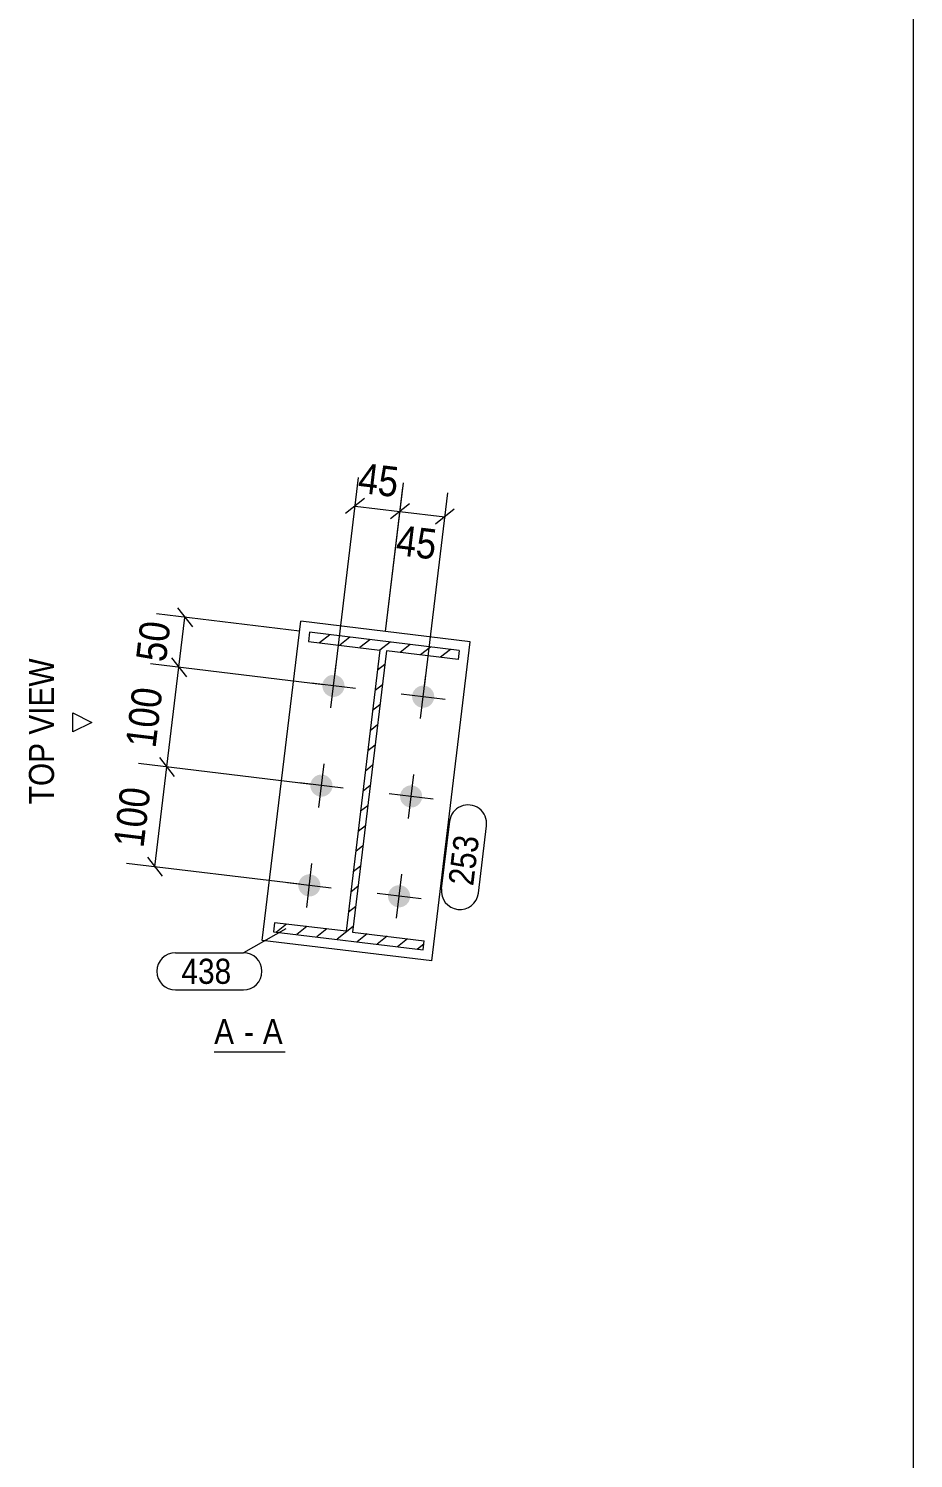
# Model space of a CAD drawing. Header units: millimetres. Extents: x 2 to 825, y 1 to 579.
# Drawn here: x 736.9 to 825, y 271 to 413.3 of the extents above; entities that cross this region are included whole.
import ezdxf

# ---------------------------------------------------------------- set-up
doc = ezdxf.new("R2010")
doc.units = ezdxf.units.MM
doc.linetypes.add('XKITLINE00', pattern=[0])
doc.linetypes.add('XKITLINE03', pattern=[6, 3, -1, 1, -1])
for name, color, linetype, lineweight in [('Bolt', 3, 'Continuous', 0), ('Dimensions', 7, 'Continuous', 0), ('DrawingSheet', 5, 'Continuous', 0), ('OtherObjectType', 7, 'Continuous', 0), ('Part', 2, 'Continuous', 0), ('PartMark', 7, 'Continuous', 0)]:
    doc.layers.add(name, color=color, linetype=linetype, lineweight=lineweight)
doc.styles.add('ARIAL', font='ARIAL.TTF')

# ---------------------------------------------------------------- blocks, each defined once
blk = doc.blocks.new('*A1')
at = {"layer": 'Part', "color": 7, "linetype": 'XKITLINE00', "lineweight": 0}
for p, q in [((766.87, 352.97), (765.87, 352.19)), ((768.88, 352.73), (767.88, 351.95)), ((770.88, 352.49), (769.88, 351.7)), ((772.89, 352.25), (771.88, 351.46)), ((774.9, 352.01), (773.89, 351.22)), ((776.9, 351.76), (775.9, 350.98)), ((778.91, 351.52), (777.91, 350.74)), ((772.36, 350.02), (771.64, 349.45)), ((772.12, 348.01), (771.4, 347.44)), ((771.88, 346), (771.15, 345.44)), ((771.64, 344), (770.91, 343.43)), ((771.39, 341.99), (770.67, 341.43)), ((771.15, 339.99), (770.43, 339.42)), ((770.91, 337.98), (770.19, 337.41)), ((770.67, 335.97), (769.95, 335.41)), ((770.43, 333.97), (769.7, 333.4)), ((770.18, 331.96), (769.46, 331.4)), ((769.94, 329.96), (769.22, 329.39)), ((769.7, 327.95), (768.98, 327.38)), ((769.46, 325.94), (768.74, 325.38)), ((762.58, 324.18), (761.58, 323.39)), ((764.59, 323.94), (763.59, 323.15)), ((766.59, 323.7), (765.59, 322.91)), ((769.22, 323.94), (767.6, 322.67)), ((770.6, 323.21), (769.6, 322.43)), ((772.61, 322.97), (771.61, 322.18)), ((774.62, 322.73), (773.62, 321.94)), ((776.23, 322.18), (775.62, 321.7))]:
    blk.add_line(p, q, dxfattribs=at)
blk = doc.blocks.new('*A61')
at = {"layer": 'Bolt'}
for points in [[(766.16, 348.05), (766.16, 348.08), (766.17, 348.1), (766.17, 348.13), (766.18, 348.16), (766.18, 348.18), (766.19, 348.21), (766.2, 348.23), (766.21, 348.26), (766.22, 348.29), (766.23, 348.31), (766.24, 348.33), (766.25, 348.36), (766.26, 348.38), (766.27, 348.41), (766.29, 348.43), (766.3, 348.45), (766.31, 348.48), (766.33, 348.5), (766.34, 348.52), (766.36, 348.54), (766.38, 348.57), (766.39, 348.59), (766.41, 348.61), (766.43, 348.63), (766.45, 348.65), (766.47, 348.67), (766.49, 348.69), (766.5, 348.7), (766.53, 348.72), (766.55, 348.74), (766.57, 348.76), (766.59, 348.77), (766.61, 348.79), (766.63, 348.8), (766.65, 348.82), (766.68, 348.83), (766.7, 348.85), (766.72, 348.86), (766.75, 348.87), (766.77, 348.89), (766.8, 348.9), (766.82, 348.91), (766.85, 348.92), (766.87, 348.93), (766.9, 348.94), (766.92, 348.94), (766.95, 348.95), (766.98, 348.96), (767, 348.96), (767.03, 348.97), (767.05, 348.98), (767.08, 348.98), (767.11, 348.98), (767.14, 348.99), (767.16, 348.99), (767.19, 348.99), (767.22, 348.99), (767.24, 348.99), (767.27, 348.99), (767.3, 348.99), (767.32, 348.99), (767.35, 348.99), (767.38, 348.98), (767.4, 348.98), (767.43, 348.98), (767.46, 348.97), (767.48, 348.97), (767.51, 348.96), (767.54, 348.95), (767.56, 348.95), (767.59, 348.94), (767.61, 348.93), (767.64, 348.92), (767.66, 348.91), (767.69, 348.9), (767.71, 348.89), (767.74, 348.88), (767.76, 348.86), (767.79, 348.85), (767.81, 348.84), (767.83, 348.82), (767.85, 348.81), (767.88, 348.79), (767.9, 348.78), (767.92, 348.76), (767.94, 348.74), (767.96, 348.73), (767.98, 348.71), (768, 348.69), (768.02, 348.67), (768.04, 348.65), (768.06, 348.63), (768.08, 348.61), (768.09, 348.59), (768.11, 348.57), (768.13, 348.55), (768.14, 348.53), (768.16, 348.51), (768.17, 348.48), (768.19, 348.46), (768.2, 348.44), (768.21, 348.41), (768.23, 348.39), (768.24, 348.36), (768.25, 348.34), (768.26, 348.32), (768.27, 348.29), (768.28, 348.27), (768.29, 348.24), (768.3, 348.21), (768.31, 348.19), (768.31, 348.16), (768.32, 348.14), (768.32, 348.11), (768.33, 348.08), (768.33, 348.06), (768.34, 348.03), (768.34, 348), (768.34, 347.98), (768.34, 347.95), (768.35, 347.92), (768.35, 347.89), (768.35, 347.87), (768.34, 347.84), (768.34, 347.81), (768.34, 347.79), (768.34, 347.76), (768.33, 347.73), (768.33, 347.71), (768.33, 347.68), (768.32, 347.65), (768.31, 347.63), (768.31, 347.6), (768.3, 347.58), (768.29, 347.55), (768.28, 347.52), (768.27, 347.5), (768.26, 347.47), (768.25, 347.45), (768.24, 347.42), (768.23, 347.4), (768.22, 347.38), (768.2, 347.35), (768.19, 347.33), (768.18, 347.31), (768.16, 347.28), (768.15, 347.26), (768.13, 347.24), (768.11, 347.22), (768.1, 347.2), (768.08, 347.18), (768.06, 347.16), (768.04, 347.14), (768.03, 347.12), (768.01, 347.1), (767.99, 347.08), (767.97, 347.06), (767.95, 347.04), (767.92, 347.03), (767.9, 347.01), (767.88, 346.99), (767.86, 346.98), (767.84, 346.96), (767.81, 346.95), (767.79, 346.94), (767.77, 346.92), (767.74, 346.91), (767.72, 346.9), (767.69, 346.89), (767.67, 346.88), (767.64, 346.87), (767.62, 346.86), (767.59, 346.85), (767.57, 346.84), (767.54, 346.83), (767.52, 346.83), (767.49, 346.82), (767.46, 346.81), (767.44, 346.81), (767.41, 346.8), (767.38, 346.8), (767.36, 346.8), (767.33, 346.8), (767.3, 346.79), (767.28, 346.79), (767.25, 346.79), (767.22, 346.79), (767.19, 346.79), (767.17, 346.79), (767.14, 346.8), (767.11, 346.8), (767.09, 346.8), (767.06, 346.81), (767.03, 346.81), (767.01, 346.82), (766.98, 346.82), (766.96, 346.83), (766.93, 346.84), (766.9, 346.85), (766.88, 346.86), (766.85, 346.86), (766.83, 346.87), (766.8, 346.89), (766.78, 346.9), (766.75, 346.91), (766.73, 346.92), (766.71, 346.93), (766.68, 346.95), (766.66, 346.96), (766.64, 346.98), (766.61, 346.99), (766.59, 347.01), (766.57, 347.02), (766.55, 347.04), (766.53, 347.06), (766.51, 347.07), (766.49, 347.09), (766.47, 347.11), (766.45, 347.13), (766.43, 347.15), (766.41, 347.17), (766.4, 347.19), (766.38, 347.21), (766.36, 347.23), (766.35, 347.26), (766.33, 347.28), (766.32, 347.3), (766.3, 347.32), (766.29, 347.35), (766.28, 347.37), (766.26, 347.39), (766.25, 347.42), (766.24, 347.44), (766.23, 347.47), (766.22, 347.49), (766.21, 347.52), (766.2, 347.54), (766.19, 347.57), (766.19, 347.6), (766.18, 347.62), (766.17, 347.65), (766.17, 347.67), (766.16, 347.7), (766.16, 347.73), (766.15, 347.75), (766.15, 347.78), (766.15, 347.81), (766.15, 347.83), (766.15, 347.86), (766.15, 347.89), (766.15, 347.92), (766.15, 347.94), (766.15, 347.97), (766.15, 348), (766.15, 348.02)], [(775.09, 346.97), (775.1, 347), (775.1, 347.03), (775.11, 347.05), (775.11, 347.08), (775.12, 347.1), (775.13, 347.13), (775.14, 347.16), (775.14, 347.18), (775.15, 347.21), (775.16, 347.23), (775.17, 347.26), (775.19, 347.28), (775.2, 347.31), (775.21, 347.33), (775.22, 347.35), (775.24, 347.38), (775.25, 347.4), (775.26, 347.42), (775.28, 347.45), (775.3, 347.47), (775.31, 347.49), (775.33, 347.51), (775.35, 347.53), (775.36, 347.55), (775.38, 347.57), (775.4, 347.59), (775.42, 347.61), (775.44, 347.63), (775.46, 347.65), (775.48, 347.66), (775.5, 347.68), (775.52, 347.7), (775.55, 347.71), (775.57, 347.73), (775.59, 347.74), (775.61, 347.76), (775.64, 347.77), (775.66, 347.78), (775.68, 347.8), (775.71, 347.81), (775.73, 347.82), (775.76, 347.83), (775.78, 347.84), (775.81, 347.85), (775.83, 347.86), (775.86, 347.87), (775.88, 347.87), (775.91, 347.88), (775.94, 347.89), (775.96, 347.89), (775.99, 347.9), (776.02, 347.9), (776.04, 347.91), (776.07, 347.91), (776.1, 347.91), (776.12, 347.91), (776.15, 347.91), (776.18, 347.91), (776.21, 347.91), (776.23, 347.91), (776.26, 347.91), (776.29, 347.91), (776.31, 347.91), (776.34, 347.9), (776.37, 347.9), (776.39, 347.89), (776.42, 347.89), (776.45, 347.88), (776.47, 347.88), (776.5, 347.87), (776.52, 347.86), (776.55, 347.85), (776.57, 347.84), (776.6, 347.83), (776.62, 347.82), (776.65, 347.81), (776.67, 347.8), (776.7, 347.79), (776.72, 347.77), (776.74, 347.76), (776.77, 347.74), (776.79, 347.73), (776.81, 347.72), (776.83, 347.7), (776.86, 347.68), (776.88, 347.67), (776.9, 347.65), (776.92, 347.63), (776.94, 347.61), (776.96, 347.59), (776.98, 347.57), (776.99, 347.55), (777.01, 347.53), (777.03, 347.51), (777.05, 347.49), (777.06, 347.47), (777.08, 347.45), (777.09, 347.43), (777.11, 347.41), (777.12, 347.38), (777.14, 347.36), (777.15, 347.34), (777.16, 347.31), (777.17, 347.29), (777.19, 347.26), (777.2, 347.24), (777.21, 347.21), (777.22, 347.19), (777.22, 347.16), (777.23, 347.14), (777.24, 347.11), (777.25, 347.08), (777.25, 347.06), (777.26, 347.03), (777.26, 347.01), (777.27, 346.98), (777.27, 346.95), (777.28, 346.92), (777.28, 346.9), (777.28, 346.87), (777.28, 346.84), (777.28, 346.82), (777.28, 346.79), (777.28, 346.76), (777.28, 346.74), (777.28, 346.71), (777.27, 346.68), (777.27, 346.66), (777.27, 346.63), (777.26, 346.6), (777.25, 346.58), (777.25, 346.55), (777.24, 346.52), (777.23, 346.5), (777.23, 346.47), (777.22, 346.45), (777.21, 346.42), (777.2, 346.4), (777.19, 346.37), (777.18, 346.35), (777.16, 346.32), (777.15, 346.3), (777.14, 346.27), (777.13, 346.25), (777.11, 346.23), (777.1, 346.21), (777.08, 346.18), (777.07, 346.16), (777.05, 346.14), (777.03, 346.12), (777.02, 346.1), (777, 346.08), (776.98, 346.06), (776.96, 346.04), (776.94, 346.02), (776.92, 346), (776.9, 345.98), (776.88, 345.97), (776.86, 345.95), (776.84, 345.93), (776.82, 345.92), (776.79, 345.9), (776.77, 345.89), (776.75, 345.87), (776.73, 345.86), (776.7, 345.85), (776.68, 345.83), (776.65, 345.82), (776.63, 345.81), (776.6, 345.8), (776.58, 345.79), (776.55, 345.78), (776.53, 345.77), (776.5, 345.76), (776.48, 345.75), (776.45, 345.75), (776.42, 345.74), (776.4, 345.74), (776.37, 345.73), (776.35, 345.73), (776.32, 345.72), (776.29, 345.72), (776.26, 345.72), (776.24, 345.72), (776.21, 345.71), (776.18, 345.71), (776.16, 345.71), (776.13, 345.72), (776.1, 345.72), (776.08, 345.72), (776.05, 345.72), (776.02, 345.73), (776, 345.73), (775.97, 345.73), (775.94, 345.74), (775.92, 345.75), (775.89, 345.75), (775.86, 345.76), (775.84, 345.77), (775.81, 345.78), (775.79, 345.79), (775.76, 345.8), (775.74, 345.81), (775.71, 345.82), (775.69, 345.83), (775.67, 345.84), (775.64, 345.86), (775.62, 345.87), (775.6, 345.88), (775.57, 345.9), (775.55, 345.91), (775.53, 345.93), (775.51, 345.95), (775.49, 345.96), (775.46, 345.98), (775.44, 346), (775.42, 346.02), (775.41, 346.03), (775.39, 346.05), (775.37, 346.07), (775.35, 346.09), (775.33, 346.11), (775.32, 346.14), (775.3, 346.16), (775.28, 346.18), (775.27, 346.2), (775.25, 346.22), (775.24, 346.25), (775.23, 346.27), (775.21, 346.29), (775.2, 346.32), (775.19, 346.34), (775.18, 346.37), (775.17, 346.39), (775.16, 346.42), (775.15, 346.44), (775.14, 346.47), (775.13, 346.49), (775.12, 346.52), (775.11, 346.54), (775.11, 346.57), (775.1, 346.6), (775.1, 346.62), (775.09, 346.65), (775.09, 346.68), (775.09, 346.7), (775.08, 346.73), (775.08, 346.76), (775.08, 346.78), (775.08, 346.81), (775.08, 346.84), (775.08, 346.87), (775.08, 346.89), (775.09, 346.92), (775.09, 346.95)], [(764.96, 338.12), (764.96, 338.15), (764.97, 338.18), (764.97, 338.2), (764.98, 338.23), (764.99, 338.25), (764.99, 338.28), (765, 338.31), (765.01, 338.33), (765.02, 338.36), (765.03, 338.38), (765.04, 338.41), (765.05, 338.43), (765.06, 338.46), (765.08, 338.48), (765.09, 338.5), (765.1, 338.53), (765.12, 338.55), (765.13, 338.57), (765.15, 338.59), (765.16, 338.62), (765.18, 338.64), (765.2, 338.66), (765.21, 338.68), (765.23, 338.7), (765.25, 338.72), (765.27, 338.74), (765.29, 338.76), (765.31, 338.78), (765.33, 338.79), (765.35, 338.81), (765.37, 338.83), (765.39, 338.85), (765.41, 338.86), (765.43, 338.88), (765.46, 338.89), (765.48, 338.91), (765.5, 338.92), (765.53, 338.93), (765.55, 338.95), (765.58, 338.96), (765.6, 338.97), (765.62, 338.98), (765.65, 338.99), (765.67, 339), (765.7, 339.01), (765.73, 339.02), (765.75, 339.02), (765.78, 339.03), (765.8, 339.04), (765.83, 339.04), (765.86, 339.05), (765.88, 339.05), (765.91, 339.06), (765.94, 339.06), (765.96, 339.06), (765.99, 339.06), (766.02, 339.06), (766.05, 339.06), (766.07, 339.06), (766.1, 339.06), (766.13, 339.06), (766.15, 339.06), (766.18, 339.06), (766.21, 339.05), (766.23, 339.05), (766.26, 339.04), (766.29, 339.04), (766.31, 339.03), (766.34, 339.02), (766.36, 339.02), (766.39, 339.01), (766.42, 339), (766.44, 338.99), (766.47, 338.98), (766.49, 338.97), (766.52, 338.96), (766.54, 338.95), (766.56, 338.94), (766.59, 338.92), (766.61, 338.91), (766.63, 338.89), (766.66, 338.88), (766.68, 338.86), (766.7, 338.85), (766.72, 338.83), (766.74, 338.82), (766.76, 338.8), (766.78, 338.78), (766.8, 338.76), (766.82, 338.74), (766.84, 338.72), (766.86, 338.7), (766.88, 338.68), (766.9, 338.66), (766.91, 338.64), (766.93, 338.62), (766.95, 338.6), (766.96, 338.58), (766.98, 338.55), (766.99, 338.53), (767, 338.51), (767.02, 338.48), (767.03, 338.46), (767.04, 338.44), (767.05, 338.41), (767.06, 338.39), (767.07, 338.36), (767.08, 338.34), (767.09, 338.31), (767.1, 338.29), (767.11, 338.26), (767.11, 338.23), (767.12, 338.21), (767.13, 338.18), (767.13, 338.15), (767.14, 338.13), (767.14, 338.1), (767.14, 338.07), (767.15, 338.05), (767.15, 338.02), (767.15, 337.99), (767.15, 337.97), (767.15, 337.94), (767.15, 337.91), (767.15, 337.89), (767.14, 337.86), (767.14, 337.83), (767.14, 337.81), (767.13, 337.78), (767.13, 337.75), (767.12, 337.73), (767.12, 337.7), (767.11, 337.67), (767.1, 337.65), (767.09, 337.62), (767.08, 337.6), (767.08, 337.57), (767.07, 337.55), (767.06, 337.52), (767.04, 337.5), (767.03, 337.47), (767.02, 337.45), (767.01, 337.42), (766.99, 337.4), (766.98, 337.38), (766.96, 337.36), (766.95, 337.33), (766.93, 337.31), (766.92, 337.29), (766.9, 337.27), (766.88, 337.25), (766.87, 337.23), (766.85, 337.21), (766.83, 337.19), (766.81, 337.17), (766.79, 337.15), (766.77, 337.13), (766.75, 337.12), (766.73, 337.1), (766.71, 337.08), (766.68, 337.07), (766.66, 337.05), (766.64, 337.04), (766.62, 337.02), (766.59, 337.01), (766.57, 337), (766.55, 336.98), (766.52, 336.97), (766.5, 336.96), (766.47, 336.95), (766.45, 336.94), (766.42, 336.93), (766.4, 336.92), (766.37, 336.91), (766.34, 336.9), (766.32, 336.9), (766.29, 336.89), (766.27, 336.89), (766.24, 336.88), (766.21, 336.88), (766.19, 336.87), (766.16, 336.87), (766.13, 336.87), (766.11, 336.87), (766.08, 336.86), (766.05, 336.86), (766.02, 336.86), (766, 336.87), (765.97, 336.87), (765.94, 336.87), (765.92, 336.87), (765.89, 336.88), (765.86, 336.88), (765.84, 336.88), (765.81, 336.89), (765.78, 336.9), (765.76, 336.9), (765.73, 336.91), (765.71, 336.92), (765.68, 336.93), (765.66, 336.94), (765.63, 336.95), (765.61, 336.96), (765.58, 336.97), (765.56, 336.98), (765.53, 336.99), (765.51, 337.01), (765.49, 337.02), (765.46, 337.03), (765.44, 337.05), (765.42, 337.06), (765.4, 337.08), (765.37, 337.09), (765.35, 337.11), (765.33, 337.13), (765.31, 337.15), (765.29, 337.17), (765.27, 337.18), (765.25, 337.2), (765.24, 337.22), (765.22, 337.24), (765.2, 337.26), (765.18, 337.28), (765.17, 337.31), (765.15, 337.33), (765.14, 337.35), (765.12, 337.37), (765.11, 337.4), (765.09, 337.42), (765.08, 337.44), (765.07, 337.47), (765.06, 337.49), (765.04, 337.52), (765.03, 337.54), (765.02, 337.57), (765.01, 337.59), (765, 337.62), (765, 337.64), (764.99, 337.67), (764.98, 337.69), (764.98, 337.72), (764.97, 337.75), (764.96, 337.77), (764.96, 337.8), (764.96, 337.83), (764.95, 337.85), (764.95, 337.88), (764.95, 337.91), (764.95, 337.93), (764.95, 337.96), (764.95, 337.99), (764.95, 338.01), (764.95, 338.04), (764.95, 338.07), (764.96, 338.1)], [(773.89, 337.04), (773.9, 337.07), (773.9, 337.1), (773.91, 337.12), (773.92, 337.15), (773.92, 337.18), (773.93, 337.2), (773.94, 337.23), (773.95, 337.25), (773.96, 337.28), (773.97, 337.3), (773.98, 337.33), (773.99, 337.35), (774, 337.38), (774.01, 337.4), (774.02, 337.43), (774.04, 337.45), (774.05, 337.47), (774.07, 337.49), (774.08, 337.52), (774.1, 337.54), (774.11, 337.56), (774.13, 337.58), (774.15, 337.6), (774.17, 337.62), (774.18, 337.64), (774.2, 337.66), (774.22, 337.68), (774.24, 337.7), (774.26, 337.72), (774.28, 337.73), (774.3, 337.75), (774.33, 337.77), (774.35, 337.78), (774.37, 337.8), (774.39, 337.81), (774.42, 337.83), (774.44, 337.84), (774.46, 337.85), (774.49, 337.87), (774.51, 337.88), (774.54, 337.89), (774.56, 337.9), (774.58, 337.91), (774.61, 337.92), (774.64, 337.93), (774.66, 337.94), (774.69, 337.95), (774.71, 337.95), (774.74, 337.96), (774.77, 337.96), (774.79, 337.97), (774.82, 337.97), (774.85, 337.98), (774.87, 337.98), (774.9, 337.98), (774.93, 337.98), (774.95, 337.99), (774.98, 337.99), (775.01, 337.99), (775.03, 337.98), (775.06, 337.98), (775.09, 337.98), (775.12, 337.98), (775.14, 337.97), (775.17, 337.97), (775.2, 337.97), (775.22, 337.96), (775.25, 337.95), (775.27, 337.95), (775.3, 337.94), (775.33, 337.93), (775.35, 337.92), (775.38, 337.91), (775.4, 337.9), (775.43, 337.89), (775.45, 337.88), (775.48, 337.87), (775.5, 337.86), (775.52, 337.84), (775.55, 337.83), (775.57, 337.82), (775.59, 337.8), (775.61, 337.79), (775.64, 337.77), (775.66, 337.76), (775.68, 337.74), (775.7, 337.72), (775.72, 337.7), (775.74, 337.68), (775.76, 337.67), (775.78, 337.65), (775.8, 337.63), (775.81, 337.61), (775.83, 337.59), (775.85, 337.57), (775.87, 337.54), (775.88, 337.52), (775.9, 337.5), (775.91, 337.48), (775.93, 337.45), (775.94, 337.43), (775.95, 337.41), (775.96, 337.38), (775.98, 337.36), (775.99, 337.33), (776, 337.31), (776.01, 337.28), (776.02, 337.26), (776.03, 337.23), (776.04, 337.21), (776.04, 337.18), (776.05, 337.16), (776.06, 337.13), (776.06, 337.1), (776.07, 337.08), (776.07, 337.05), (776.07, 337.02), (776.08, 337), (776.08, 336.97), (776.08, 336.94), (776.08, 336.92), (776.08, 336.89), (776.08, 336.86), (776.08, 336.84), (776.08, 336.81), (776.08, 336.78), (776.08, 336.75), (776.07, 336.73), (776.07, 336.7), (776.06, 336.67), (776.06, 336.65), (776.05, 336.62), (776.04, 336.6), (776.04, 336.57), (776.03, 336.54), (776.02, 336.52), (776.01, 336.49), (776, 336.47), (775.99, 336.44), (775.98, 336.42), (775.97, 336.39), (775.95, 336.37), (775.94, 336.35), (775.93, 336.32), (775.91, 336.3), (775.9, 336.28), (775.88, 336.26), (775.87, 336.23), (775.85, 336.21), (775.84, 336.19), (775.82, 336.17), (775.8, 336.15), (775.78, 336.13), (775.76, 336.11), (775.74, 336.09), (775.72, 336.07), (775.7, 336.06), (775.68, 336.04), (775.66, 336.02), (775.64, 336), (775.62, 335.99), (775.6, 335.97), (775.57, 335.96), (775.55, 335.94), (775.53, 335.93), (775.5, 335.92), (775.48, 335.9), (775.46, 335.89), (775.43, 335.88), (775.41, 335.87), (775.38, 335.86), (775.36, 335.85), (775.33, 335.84), (775.31, 335.83), (775.28, 335.83), (775.25, 335.82), (775.23, 335.81), (775.2, 335.81), (775.17, 335.8), (775.15, 335.8), (775.12, 335.79), (775.09, 335.79), (775.07, 335.79), (775.04, 335.79), (775.01, 335.79), (774.99, 335.79), (774.96, 335.79), (774.93, 335.79), (774.91, 335.79), (774.88, 335.79), (774.85, 335.79), (774.82, 335.8), (774.8, 335.8), (774.77, 335.81), (774.75, 335.81), (774.72, 335.82), (774.69, 335.83), (774.67, 335.83), (774.64, 335.84), (774.62, 335.85), (774.59, 335.86), (774.57, 335.87), (774.54, 335.88), (774.52, 335.89), (774.49, 335.9), (774.47, 335.91), (774.44, 335.93), (774.42, 335.94), (774.4, 335.96), (774.37, 335.97), (774.35, 335.99), (774.33, 336), (774.31, 336.02), (774.29, 336.03), (774.27, 336.05), (774.25, 336.07), (774.23, 336.09), (774.21, 336.11), (774.19, 336.13), (774.17, 336.15), (774.15, 336.17), (774.14, 336.19), (774.12, 336.21), (774.1, 336.23), (774.09, 336.25), (774.07, 336.27), (774.06, 336.3), (774.04, 336.32), (774.03, 336.34), (774.01, 336.36), (774, 336.39), (773.99, 336.41), (773.98, 336.44), (773.97, 336.46), (773.96, 336.49), (773.95, 336.51), (773.94, 336.54), (773.93, 336.56), (773.92, 336.59), (773.92, 336.62), (773.91, 336.64), (773.91, 336.67), (773.9, 336.7), (773.9, 336.72), (773.89, 336.75), (773.89, 336.78), (773.89, 336.8), (773.88, 336.83), (773.88, 336.86), (773.88, 336.88), (773.88, 336.91), (773.88, 336.94), (773.89, 336.96), (773.89, 336.99), (773.89, 337.02)], [(763.76, 328.19), (763.77, 328.22), (763.77, 328.25), (763.78, 328.27), (763.78, 328.3), (763.79, 328.33), (763.8, 328.35), (763.81, 328.38), (763.81, 328.4), (763.82, 328.43), (763.83, 328.45), (763.84, 328.48), (763.86, 328.5), (763.87, 328.53), (763.88, 328.55), (763.89, 328.58), (763.91, 328.6), (763.92, 328.62), (763.93, 328.64), (763.95, 328.67), (763.97, 328.69), (763.98, 328.71), (764, 328.73), (764.02, 328.75), (764.03, 328.77), (764.05, 328.79), (764.07, 328.81), (764.09, 328.83), (764.11, 328.85), (764.13, 328.87), (764.15, 328.88), (764.17, 328.9), (764.19, 328.92), (764.21, 328.93), (764.24, 328.95), (764.26, 328.96), (764.28, 328.98), (764.31, 328.99), (764.33, 329), (764.35, 329.02), (764.38, 329.03), (764.4, 329.04), (764.43, 329.05), (764.45, 329.06), (764.48, 329.07), (764.5, 329.08), (764.53, 329.09), (764.55, 329.1), (764.58, 329.1), (764.61, 329.11), (764.63, 329.11), (764.66, 329.12), (764.69, 329.12), (764.71, 329.13), (764.74, 329.13), (764.77, 329.13), (764.79, 329.13), (764.82, 329.14), (764.85, 329.14), (764.87, 329.14), (764.9, 329.13), (764.93, 329.13), (764.96, 329.13), (764.98, 329.13), (765.01, 329.12), (765.04, 329.12), (765.06, 329.12), (765.09, 329.11), (765.12, 329.1), (765.14, 329.1), (765.17, 329.09), (765.19, 329.08), (765.22, 329.07), (765.24, 329.06), (765.27, 329.05), (765.29, 329.04), (765.32, 329.03), (765.34, 329.02), (765.37, 329.01), (765.39, 328.99), (765.41, 328.98), (765.44, 328.97), (765.46, 328.95), (765.48, 328.94), (765.5, 328.92), (765.53, 328.9), (765.55, 328.89), (765.57, 328.87), (765.59, 328.85), (765.61, 328.83), (765.63, 328.82), (765.65, 328.8), (765.66, 328.78), (765.68, 328.76), (765.7, 328.74), (765.72, 328.71), (765.73, 328.69), (765.75, 328.67), (765.76, 328.65), (765.78, 328.63), (765.79, 328.6), (765.81, 328.58), (765.82, 328.56), (765.83, 328.53), (765.84, 328.51), (765.86, 328.48), (765.87, 328.46), (765.88, 328.43), (765.89, 328.41), (765.89, 328.38), (765.9, 328.36), (765.91, 328.33), (765.92, 328.31), (765.92, 328.28), (765.93, 328.25), (765.93, 328.23), (765.94, 328.2), (765.94, 328.17), (765.95, 328.15), (765.95, 328.12), (765.95, 328.09), (765.95, 328.07), (765.95, 328.04), (765.95, 328.01), (765.95, 327.98), (765.95, 327.96), (765.95, 327.93), (765.94, 327.9), (765.94, 327.88), (765.93, 327.85), (765.93, 327.82), (765.92, 327.8), (765.92, 327.77), (765.91, 327.75), (765.9, 327.72), (765.9, 327.69), (765.89, 327.67), (765.88, 327.64), (765.87, 327.62), (765.86, 327.59), (765.85, 327.57), (765.83, 327.54), (765.82, 327.52), (765.81, 327.5), (765.8, 327.47), (765.78, 327.45), (765.77, 327.43), (765.75, 327.4), (765.74, 327.38), (765.72, 327.36), (765.7, 327.34), (765.69, 327.32), (765.67, 327.3), (765.65, 327.28), (765.63, 327.26), (765.61, 327.24), (765.59, 327.22), (765.57, 327.2), (765.55, 327.19), (765.53, 327.17), (765.51, 327.15), (765.49, 327.14), (765.46, 327.12), (765.44, 327.11), (765.42, 327.09), (765.4, 327.08), (765.37, 327.07), (765.35, 327.05), (765.32, 327.04), (765.3, 327.03), (765.27, 327.02), (765.25, 327.01), (765.22, 327), (765.2, 326.99), (765.17, 326.98), (765.15, 326.98), (765.12, 326.97), (765.09, 326.96), (765.07, 326.96), (765.04, 326.95), (765.01, 326.95), (764.99, 326.94), (764.96, 326.94), (764.93, 326.94), (764.91, 326.94), (764.88, 326.94), (764.85, 326.94), (764.83, 326.94), (764.8, 326.94), (764.77, 326.94), (764.75, 326.94), (764.72, 326.94), (764.69, 326.95), (764.67, 326.95), (764.64, 326.96), (764.61, 326.96), (764.59, 326.97), (764.56, 326.97), (764.53, 326.98), (764.51, 326.99), (764.48, 327), (764.46, 327.01), (764.43, 327.02), (764.41, 327.03), (764.38, 327.04), (764.36, 327.05), (764.33, 327.06), (764.31, 327.08), (764.29, 327.09), (764.26, 327.1), (764.24, 327.12), (764.22, 327.13), (764.2, 327.15), (764.18, 327.17), (764.16, 327.18), (764.13, 327.2), (764.11, 327.22), (764.09, 327.24), (764.07, 327.26), (764.06, 327.28), (764.04, 327.29), (764.02, 327.32), (764, 327.34), (763.99, 327.36), (763.97, 327.38), (763.95, 327.4), (763.94, 327.42), (763.92, 327.44), (763.91, 327.47), (763.9, 327.49), (763.88, 327.51), (763.87, 327.54), (763.86, 327.56), (763.85, 327.59), (763.84, 327.61), (763.83, 327.64), (763.82, 327.66), (763.81, 327.69), (763.8, 327.71), (763.79, 327.74), (763.78, 327.77), (763.78, 327.79), (763.77, 327.82), (763.77, 327.84), (763.76, 327.87), (763.76, 327.9), (763.76, 327.93), (763.75, 327.95), (763.75, 327.98), (763.75, 328.01), (763.75, 328.03), (763.75, 328.06), (763.75, 328.09), (763.75, 328.11), (763.76, 328.14), (763.76, 328.17)], [(772.7, 327.12), (772.7, 327.14), (772.71, 327.17), (772.71, 327.2), (772.72, 327.22), (772.72, 327.25), (772.73, 327.27), (772.74, 327.3), (772.75, 327.33), (772.76, 327.35), (772.77, 327.38), (772.78, 327.4), (772.79, 327.43), (772.8, 327.45), (772.81, 327.47), (772.83, 327.5), (772.84, 327.52), (772.85, 327.54), (772.87, 327.57), (772.88, 327.59), (772.9, 327.61), (772.92, 327.63), (772.93, 327.65), (772.95, 327.67), (772.97, 327.69), (772.99, 327.71), (773.01, 327.73), (773.03, 327.75), (773.05, 327.77), (773.07, 327.79), (773.09, 327.81), (773.11, 327.82), (773.13, 327.84), (773.15, 327.86), (773.17, 327.87), (773.19, 327.89), (773.22, 327.9), (773.24, 327.91), (773.26, 327.93), (773.29, 327.94), (773.31, 327.95), (773.34, 327.96), (773.36, 327.97), (773.39, 327.98), (773.41, 327.99), (773.44, 328), (773.46, 328.01), (773.49, 328.02), (773.52, 328.02), (773.54, 328.03), (773.57, 328.04), (773.59, 328.04), (773.62, 328.05), (773.65, 328.05), (773.68, 328.05), (773.7, 328.05), (773.73, 328.06), (773.76, 328.06), (773.78, 328.06), (773.81, 328.06), (773.84, 328.06), (773.86, 328.06), (773.89, 328.05), (773.92, 328.05), (773.94, 328.05), (773.97, 328.04), (774, 328.04), (774.02, 328.03), (774.05, 328.03), (774.08, 328.02), (774.1, 328.01), (774.13, 328), (774.15, 327.99), (774.18, 327.99), (774.2, 327.98), (774.23, 327.96), (774.25, 327.95), (774.28, 327.94), (774.3, 327.93), (774.33, 327.92), (774.35, 327.9), (774.37, 327.89), (774.39, 327.87), (774.42, 327.86), (774.44, 327.84), (774.46, 327.83), (774.48, 327.81), (774.5, 327.79), (774.52, 327.78), (774.54, 327.76), (774.56, 327.74), (774.58, 327.72), (774.6, 327.7), (774.62, 327.68), (774.63, 327.66), (774.65, 327.64), (774.67, 327.62), (774.68, 327.59), (774.7, 327.57), (774.71, 327.55), (774.73, 327.53), (774.74, 327.5), (774.75, 327.48), (774.77, 327.46), (774.78, 327.43), (774.79, 327.41), (774.8, 327.38), (774.81, 327.36), (774.82, 327.33), (774.83, 327.31), (774.84, 327.28), (774.85, 327.25), (774.85, 327.23), (774.86, 327.2), (774.86, 327.18), (774.87, 327.15), (774.87, 327.12), (774.88, 327.1), (774.88, 327.07), (774.88, 327.04), (774.88, 327.01), (774.89, 326.99), (774.89, 326.96), (774.89, 326.93), (774.88, 326.91), (774.88, 326.88), (774.88, 326.85), (774.88, 326.83), (774.87, 326.8), (774.87, 326.77), (774.87, 326.75), (774.86, 326.72), (774.85, 326.69), (774.85, 326.67), (774.84, 326.64), (774.83, 326.62), (774.82, 326.59), (774.81, 326.56), (774.8, 326.54), (774.79, 326.51), (774.78, 326.49), (774.77, 326.47), (774.76, 326.44), (774.74, 326.42), (774.73, 326.4), (774.72, 326.37), (774.7, 326.35), (774.69, 326.33), (774.67, 326.31), (774.65, 326.28), (774.64, 326.26), (774.62, 326.24), (774.6, 326.22), (774.58, 326.2), (774.57, 326.18), (774.55, 326.16), (774.53, 326.14), (774.51, 326.13), (774.49, 326.11), (774.46, 326.09), (774.44, 326.08), (774.42, 326.06), (774.4, 326.05), (774.38, 326.03), (774.35, 326.02), (774.33, 326), (774.31, 325.99), (774.28, 325.98), (774.26, 325.96), (774.23, 325.95), (774.21, 325.94), (774.18, 325.93), (774.16, 325.92), (774.13, 325.91), (774.11, 325.91), (774.08, 325.9), (774.06, 325.89), (774.03, 325.89), (774, 325.88), (773.98, 325.87), (773.95, 325.87), (773.92, 325.87), (773.9, 325.86), (773.87, 325.86), (773.84, 325.86), (773.82, 325.86), (773.79, 325.86), (773.76, 325.86), (773.73, 325.86), (773.71, 325.86), (773.68, 325.86), (773.65, 325.87), (773.63, 325.87), (773.6, 325.87), (773.57, 325.88), (773.55, 325.88), (773.52, 325.89), (773.5, 325.9), (773.47, 325.9), (773.44, 325.91), (773.42, 325.92), (773.39, 325.93), (773.37, 325.94), (773.34, 325.95), (773.32, 325.96), (773.29, 325.97), (773.27, 325.99), (773.25, 326), (773.22, 326.01), (773.2, 326.03), (773.18, 326.04), (773.15, 326.06), (773.13, 326.07), (773.11, 326.09), (773.09, 326.11), (773.07, 326.12), (773.05, 326.14), (773.03, 326.16), (773.01, 326.18), (772.99, 326.2), (772.97, 326.22), (772.95, 326.24), (772.94, 326.26), (772.92, 326.28), (772.9, 326.3), (772.89, 326.32), (772.87, 326.34), (772.86, 326.37), (772.84, 326.39), (772.83, 326.41), (772.82, 326.44), (772.8, 326.46), (772.79, 326.49), (772.78, 326.51), (772.77, 326.53), (772.76, 326.56), (772.75, 326.58), (772.74, 326.61), (772.73, 326.64), (772.73, 326.66), (772.72, 326.69), (772.71, 326.71), (772.71, 326.74), (772.7, 326.77), (772.7, 326.79), (772.69, 326.82), (772.69, 326.85), (772.69, 326.87), (772.69, 326.9), (772.69, 326.93), (772.69, 326.96), (772.69, 326.98), (772.69, 327.01), (772.69, 327.04), (772.69, 327.06), (772.69, 327.09)]]:
    blk.add_hatch(color=3, dxfattribs=at).paths.add_polyline_path(points, flags=17)
at = {"layer": 'Bolt', "color": 3, "linetype": 'XKITLINE00', "lineweight": 0}
for p, q in [((766.98, 345.71), (767.51, 350.08)), ((775.92, 344.63), (776.44, 349)), ((769.43, 347.63), (765.06, 348.16)), ((778.37, 346.55), (774, 347.08)), ((765.78, 335.78), (766.31, 340.15)), ((774.72, 334.7), (775.25, 339.07)), ((768.23, 337.7), (763.86, 338.23)), ((777.17, 336.62), (772.8, 337.15)), ((764.59, 325.85), (765.11, 330.22)), ((773.52, 324.77), (774.05, 329.14)), ((767.03, 327.77), (762.67, 328.3)), ((775.97, 326.69), (771.6, 327.22))]:
    blk.add_line(p, q, dxfattribs=at)
blk = doc.blocks.new('*A62')
at = {"layer": 'Part', "color": 2, "linetype": 'XKITLINE00', "lineweight": 0}
for p, q in [((764.87, 353.22), (764.76, 352.32)), ((779.76, 351.42), (764.87, 353.22)), ((764.76, 352.32), (771.88, 351.46)), ((771.88, 351.46), (768.5, 323.47)), ((772.53, 351.38), (769.15, 323.39)), ((779.65, 350.53), (772.53, 351.38)), ((779.76, 351.42), (779.65, 350.53)), ((761.38, 324.32), (761.27, 323.43)), ((761.27, 323.43), (776.17, 321.63)), ((768.5, 323.47), (761.38, 324.32)), ((769.15, 323.39), (776.27, 322.53)), ((776.17, 321.63), (776.27, 322.53))]:
    blk.add_line(p, q, dxfattribs=at)
at = {"layer": 'Part', "color": 7, "linetype": 'XKITLINE03', "lineweight": 0}
blk.add_line((770.52, 337.42), (770.52, 337.42), dxfattribs=at)
blk = doc.blocks.new('*A63')
at = {"layer": 'Part', "color": 2, "linetype": 'XKITLINE00', "lineweight": 0}
for p, q in [((760.16, 322.56), (763.99, 354.33)), ((780.87, 352.29), (763.99, 354.33)), ((777.04, 320.52), (780.87, 352.29)), ((777.04, 320.52), (760.16, 322.56))]:
    blk.add_line(p, q, dxfattribs=at)
blk = doc.blocks.new('*A110')
at = {"layer": 'DrawingSheet', "color": 5, "linetype": 'XKITLINE00', "lineweight": 0}
blk.add_line((825, 5), (825, 579), dxfattribs=at)
blk = doc.blocks.new('*A206')
at = {"layer": 'Dimensions', "color": 7, "linetype": 'XKITLINE00', "lineweight": 0}
for p, q in [((767.37, 348.88), (769.75, 368.62)), ((772.43, 353.31), (774.21, 368.09)), ((770.35, 366.54), (768.46, 365.05)), ((769.41, 365.79), (773.87, 365.26)), ((774.82, 366), (772.93, 364.51))]:
    blk.add_line(p, q, dxfattribs=at)
at = {"layer": 'Dimensions', "color": 3}
for p in [(769.41, 365.79), (773.87, 365.26)]:
    blk.add_point(p, dxfattribs=at)
at = {"layer": 'Dimensions', "color": 3, "style": 'ARIAL', "width": 0.85}
blk.add_text('45', height=3, rotation=-6.8755, dxfattribs=at).set_placement((769.59, 367.13))
blk = doc.blocks.new('*A207')
at = {"layer": 'Dimensions', "color": 7, "linetype": 'XKITLINE00', "lineweight": 0}
for p, q in [((772.43, 353.31), (774.16, 367.64)), ((776.3, 347.81), (778.63, 367.1)), ((774.82, 366), (772.93, 364.51)), ((773.87, 365.26), (778.34, 364.72)), ((779.28, 365.46), (777.4, 363.98))]:
    blk.add_line(p, q, dxfattribs=at)
at = {"layer": 'Dimensions', "color": 3}
for p in [(773.87, 365.26), (778.34, 364.72)]:
    blk.add_point(p, dxfattribs=at)
at = {"layer": 'Dimensions', "color": 3, "style": 'ARIAL', "width": 0.85}
blk.add_text('45', height=3, rotation=-6.8755, dxfattribs=at).set_placement((773.38, 360.93))
blk = doc.blocks.new('*A208')
at = {"layer": 'Dimensions', "color": 7, "linetype": 'XKITLINE00', "lineweight": 0}
for p, q in [((765.06, 338.08), (747.83, 340.16)), ((749.92, 340.76), (751.4, 338.88)), ((749.46, 329.89), (750.66, 339.82)), ((763.86, 328.16), (746.63, 330.23)), ((748.72, 330.84), (750.2, 328.95))]:
    blk.add_line(p, q, dxfattribs=at)
at = {"layer": 'Dimensions', "color": 3}
for p in [(750.66, 339.82), (749.46, 329.89)]:
    blk.add_point(p, dxfattribs=at)
at = {"layer": 'Dimensions', "color": 3, "style": 'ARIAL', "width": 0.85}
blk.add_text('100', height=3, rotation=83.1247, dxfattribs=at).set_placement((748.32, 331.7))
blk = doc.blocks.new('*A209')
at = {"layer": 'Dimensions', "color": 7, "linetype": 'XKITLINE00', "lineweight": 0}
for p, q in [((766.25, 348.01), (749.03, 350.09)), ((751.12, 350.69), (752.6, 348.8)), ((750.66, 339.82), (751.86, 349.75)), ((765.06, 338.08), (747.83, 340.16)), ((749.92, 340.76), (751.4, 338.88))]:
    blk.add_line(p, q, dxfattribs=at)
at = {"layer": 'Dimensions', "color": 3}
for p in [(751.86, 349.75), (750.66, 339.82)]:
    blk.add_point(p, dxfattribs=at)
at = {"layer": 'Dimensions', "color": 3, "style": 'ARIAL', "width": 0.85}
blk.add_text('100', height=3, rotation=83.1247, dxfattribs=at).set_placement((749.52, 341.63))
blk = doc.blocks.new('*A210')
at = {"layer": 'Dimensions', "color": 7, "linetype": 'XKITLINE00', "lineweight": 0}
for p, q in [((763.87, 353.33), (749.63, 355.05)), ((751.71, 355.66), (753.2, 353.77)), ((751.86, 349.75), (752.46, 354.71)), ((766.25, 348.01), (749.03, 350.09)), ((751.12, 350.69), (752.6, 348.8))]:
    blk.add_line(p, q, dxfattribs=at)
at = {"layer": 'Dimensions', "color": 3}
for p in [(752.46, 354.71), (751.86, 349.75)]:
    blk.add_point(p, dxfattribs=at)
at = {"layer": 'Dimensions', "color": 3, "style": 'ARIAL', "width": 0.85}
blk.add_text('50', height=3, rotation=83.1247, dxfattribs=at).set_placement((750.55, 350.18))
blk = doc.blocks.new('*A211')
at = {"layer": 'PartMark', "color": 7, "linetype": 'XKITLINE00', "lineweight": 0}
for p, q in [((778.01, 327.71), (778.82, 334.42)), ((781.68, 327.26), (782.49, 333.98))]:
    blk.add_line(p, q, dxfattribs=at)
for centre, start, end in [((780.65, 334.2), 353.1219, 173.1219), ((779.84, 327.49), 173.1219, 353.1219)]:
    blk.add_arc(centre, 1.85, start, end, dxfattribs=at)
at = {"layer": 'PartMark', "color": 3, "style": 'ARIAL', "width": 0.85}
blk.add_text('253', height=2.5, rotation=83.1247, dxfattribs=at).set_placement((781.16, 327.93))
blk = doc.blocks.new('*A212')
at = {"layer": 'PartMark', "color": 7, "linetype": 'XKITLINE00', "lineweight": 0}
for p, q in [((762.52, 323.73), (758.28, 321.34)), ((751.51, 321.34), (758.28, 321.34)), ((751.51, 317.64), (758.28, 317.64))]:
    blk.add_line(p, q, dxfattribs=at)
for centre, start, end in [((751.51, 319.49), 90, 270), ((758.28, 319.49), 270, 90)]:
    blk.add_arc(centre, 1.85, start, end, dxfattribs=at)
at = {"layer": 'PartMark', "color": 3, "style": 'ARIAL', "width": 0.85}
blk.add_text('438', height=2.5, dxfattribs=at).set_placement((752.11, 318.24))
blk = doc.blocks.new('*A213')
at = {"layer": 'OtherObjectType', "color": 7, "linetype": 'XKITLINE00', "lineweight": 0}
for p, q in [((741.3, 343.32), (741.3, 345.2)), ((741.3, 345.2), (743.17, 344.26)), ((743.17, 344.26), (741.3, 343.32)), ((743.17, 344.26), (743.17, 344.26)), ((755.37, 311.49), (762.43, 311.49))]:
    blk.add_line(p, q, dxfattribs=at)
at = {"layer": 'OtherObjectType', "color": 7, "style": 'ARIAL', "width": 0.85}
blk.add_text('TOP VIEW', height=2.5, rotation=90, dxfattribs=at).set_placement((739.42, 336.11))
for s, p in [('A', (755.37, 312.24)), ('A', (760.21, 312.24)), ('-', (758.35, 312.24))]:
    blk.add_text(s, height=2.5, dxfattribs=at).set_placement(p)

msp = doc.modelspace()

# ---------------------------------------------------------------- block references
at = {"lineweight": 0}
for name in ['*A110', '*A206', '*A207', '*A210', '*A63', '*A62', '*A1', '*A209', '*A61', '*A208', '*A211', '*A212']:
    msp.add_blockref(name, (0, 0), dxfattribs=at)
at = {"layer": 'OtherObjectType', "lineweight": 0}
msp.add_blockref('*A213', (0, 0), dxfattribs=at)

doc.saveas('drawing.dxf')
